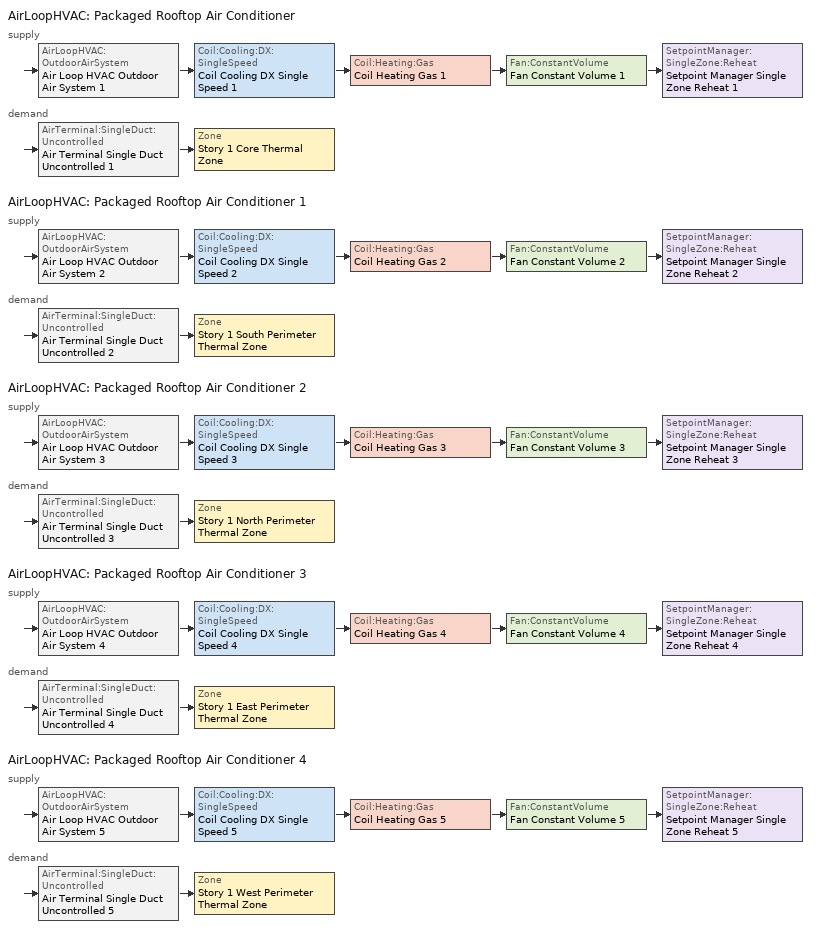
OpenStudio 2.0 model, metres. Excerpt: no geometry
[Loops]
AirLoopHVAC 'Packaged Rooftop Air Conditioner'
 supply: AirLoopHVAC:OutdoorAirSystem 'Air Loop HVAC Outdoor Air System 1' > Coil:Cooling:DX:SingleSpeed 'Coil Cooling DX Single Speed 1' > Coil:Heating:Gas 'Coil Heating Gas 1' > Fan:ConstantVolume 'Fan Constant Volume 1' > SetpointManager:SingleZone:Reheat 'Setpoint Manager Single Zone Reheat 1'
 demand: AirTerminal:SingleDuct:Uncontrolled 'Air Terminal Single Duct Uncontrolled 1' > Zone 'Story 1 Core Thermal Zone'
AirLoopHVAC 'Packaged Rooftop Air Conditioner 1'
 supply: AirLoopHVAC:OutdoorAirSystem 'Air Loop HVAC Outdoor Air System 2' > Coil:Cooling:DX:SingleSpeed 'Coil Cooling DX Single Speed 2' > Coil:Heating:Gas 'Coil Heating Gas 2' > Fan:ConstantVolume 'Fan Constant Volume 2' > SetpointManager:SingleZone:Reheat 'Setpoint Manager Single Zone Reheat 2'
 demand: AirTerminal:SingleDuct:Uncontrolled 'Air Terminal Single Duct Uncontrolled 2' > Zone 'Story 1 South Perimeter Thermal Zone'
AirLoopHVAC 'Packaged Rooftop Air Conditioner 2'
 supply: AirLoopHVAC:OutdoorAirSystem 'Air Loop HVAC Outdoor Air System 3' > Coil:Cooling:DX:SingleSpeed 'Coil Cooling DX Single Speed 3' > Coil:Heating:Gas 'Coil Heating Gas 3' > Fan:ConstantVolume 'Fan Constant Volume 3' > SetpointManager:SingleZone:Reheat 'Setpoint Manager Single Zone Reheat 3'
 demand: AirTerminal:SingleDuct:Uncontrolled 'Air Terminal Single Duct Uncontrolled 3' > Zone 'Story 1 North Perimeter Thermal Zone'
AirLoopHVAC 'Packaged Rooftop Air Conditioner 3'
 supply: AirLoopHVAC:OutdoorAirSystem 'Air Loop HVAC Outdoor Air System 4' > Coil:Cooling:DX:SingleSpeed 'Coil Cooling DX Single Speed 4' > Coil:Heating:Gas 'Coil Heating Gas 4' > Fan:ConstantVolume 'Fan Constant Volume 4' > SetpointManager:SingleZone:Reheat 'Setpoint Manager Single Zone Reheat 4'
 demand: AirTerminal:SingleDuct:Uncontrolled 'Air Terminal Single Duct Uncontrolled 4' > Zone 'Story 1 East Perimeter Thermal Zone'
AirLoopHVAC 'Packaged Rooftop Air Conditioner 4'
 supply: AirLoopHVAC:OutdoorAirSystem 'Air Loop HVAC Outdoor Air System 5' > Coil:Cooling:DX:SingleSpeed 'Coil Cooling DX Single Speed 5' > Coil:Heating:Gas 'Coil Heating Gas 5' > Fan:ConstantVolume 'Fan Constant Volume 5' > SetpointManager:SingleZone:Reheat 'Setpoint Manager Single Zone Reheat 5'
 demand: AirTerminal:SingleDuct:Uncontrolled 'Air Terminal Single Duct Uncontrolled 5' > Zone 'Story 1 West Perimeter Thermal Zone'
[Sizing:Zone] Zone Cooling Design Supply Air Temperature Input Method=SupplyAirTemperature; Zone Cooling Design Supply Air Temperature {C}=14; Zone Cooling Design Supply Air Temperature Difference {deltaC}=11.11; Zone Heating Design Supply Air Temperature Input Method=SupplyAirTemperature; Zone Heating Design Supply Air Temperature {C}=40; Zone Heating Design Supply Air Temperature Difference {deltaC}=11.11; Zone Cooling Design Supply Air Humidity Ratio {kg-H2O/kg-air}=0.0085; Zone Heating Design Supply Air Humidity Ratio {kg-H2O/kg-air}=0.008; Cooling Design Air Flow Method=DesignDay; Heating Design Air Flow Method=DesignDay; Account for Dedicated Outdoor Air System=No; Dedicated Outdoor Air System Control Strategy=NeutralSupplyAir; Dedicated Outdoor Air Low Setpoint Temperature for Design {C}=autosize; Dedicated Outdoor Air High Setpoint Temperature for Design {C}=autosize
Story 1 West Perimeter Thermal Zone; Story 1 South Perimeter Thermal Zone; Story 1 Core Thermal Zone; Story 1 North Perimeter Thermal Zone; Story 1 East Perimeter Thermal Zone
[Zone equipment]
Story 1 West Perimeter Thermal Zone: Air Terminal Single Duct Uncontrolled 5
Story 1 South Perimeter Thermal Zone: Air Terminal Single Duct Uncontrolled 2
Story 1 Core Thermal Zone: Air Terminal Single Duct Uncontrolled 1
Story 1 North Perimeter Thermal Zone: Air Terminal Single Duct Uncontrolled 3
Story 1 East Perimeter Thermal Zone: Air Terminal Single Duct Uncontrolled 4
[AirLoopHVAC] Availability Schedule=Schedule Ruleset 1; Design Supply Air Flow Rate {m3/s}=AutoSize
Name | Availability Manager
Packaged Rooftop Air Conditioner | Availability Manager Night Ventilation 1
Packaged Rooftop Air Conditioner 1 | Availability Manager Night Cycle 1
Packaged Rooftop Air Conditioner 2 | Availability Manager Hybrid Ventilation 1
Packaged Rooftop Air Conditioner 3 | Availability Manager Optimum Start 1
Packaged Rooftop Air Conditioner 4
[Sizing:System] Type of Load to Size On=Sensible; Design Outdoor Air Flow Rate {m3/s}=Autosize; Minimum System Air Flow Ratio=1; Preheat Design Temperature {C}=7; Preheat Design Humidity Ratio {kg-H2O/kg-Air}=0.008; Precool Design Temperature {C}=12.8; Precool Design Humidity Ratio {kg-H2O/kg-Air}=0.008; Central Cooling Design Supply Air Temperature {C}=12.8; Central Heating Design Supply Air Temperature {C}=40; Sizing Option=NonCoincident; 100% Outdoor Air in Cooling=Yes; 100% Outdoor Air in Heating=Yes; Central Cooling Design Supply Air Humidity Ratio {kg-H2O/kg-Air}=0.0085; Central Heating Design Supply Air Humidity Ratio {kg-H2O/kg-Air}=0.008; Cooling Design Air Flow Method=DesignDay; Cooling Design Air Flow Rate {m3/s}=0; Heating Design Air Flow Method=DesignDay; Heating Design Air Flow Rate {m3/s}=0; System Outdoor Air Method=ZoneSum; Zone Maximum Outdoor Air Fraction=1; Cooling Supply Air Flow Rate Per Floor Area {m3/s-m2}=0.00996765; Cooling Fraction of Autosized Cooling Supply Air Flow Rate=1; Cooling Supply Air Flow Rate Per Unit Cooling Capacity {m3/s-W}=3.94755e-05; Heating Supply Air Flow Rate Per Floor Area {m3/s-m2}=0.00996765; Heating Fraction of Autosized Heating Supply Air Flow Rate=1; Heating Fraction of Autosized Cooling Supply Air Flow Rate=1; Heating Supply Air Flow Rate Per Unit Heating Capacity {m3/s-W}=3.15882e-05; Cooling Design Capacity Method=CoolingDesignCapacity; Cooling Design Capacity {W}=autosize; Cooling Design Capacity Per Floor Area {W/m2}=234.7; Fraction of Autosized Cooling Design Capacity=1; Heating Design Capacity Method=HeatingDesignCapacity; Heating Design Capacity {W}=autosize; Heating Design Capacity Per Floor Area {W/m2}=157; Fraction of Autosized Heating Design Capacity=1; Central Cooling Capacity Control Method=OnOff
Packaged Rooftop Air Conditioner; Packaged Rooftop Air Conditioner 1; Packaged Rooftop Air Conditioner 2; Packaged Rooftop Air Conditioner 3; Packaged Rooftop Air Conditioner 4
[Fan:ConstantVolume] Availability Schedule=Always On Discrete; Pressure Rise {Pa}=500; Maximum Flow Rate {m3/s}=AutoSize
Fan Constant Volume 1; Fan Constant Volume 2; Fan Constant Volume 3; Fan Constant Volume 4; Fan Constant Volume 5
[Coil:Heating:Gas] Availability Schedule=Always On Discrete; Gas Burner Efficiency=0.8; Nominal Capacity {W}=AutoSize; Parasitic Electric Load {W}=0; Parasitic Gas Load {W}=0
Coil Heating Gas 1; Coil Heating Gas 2; Coil Heating Gas 3; Coil Heating Gas 4; Coil Heating Gas 5
[Coil:Cooling:DX:SingleSpeed] Availability Schedule=Always On Discrete; Rated Total Cooling Capacity {W}=autosize; Rated Sensible Heat Ratio=autosize; Rated COP {W/W}=3; Rated Air Flow Rate {m3/s}=autosize; Rated Evaporator Fan Power Per Volume Flow Rate {W/(m3/s)}=773.3; Condenser Type=AirCooled; Evaporative Condenser Effectiveness=0; Evaporative Condenser Air Flow Rate {m3/s}=Autosize; Evaporative Condenser Pump Rated Power Consumption {W}=Autosize; Crankcase Heater Capacity {W}=0; Maximum Outdoor Dry-Bulb Temperature for Crankcase Heater Operation {C}=0; Basin Heater Capacity {W/K}=0; Basin Heater Setpoint Temperature {C}=10
Name | Total Cooling Capacity Function of Temperature Curve | Total Cooling Capacity Function of Flow Fraction Curve | Energy Input Ratio Function of Temperature Curve | Energy Input Ratio Function of Flow Fraction Curve | Part Load Fraction Correlation Curve
Coil Cooling DX Single Speed 1 | Curve Biquadratic 1 | Curve Quadratic 1 | Curve Biquadratic 2 | Curve Quadratic 2 | Curve Quadratic 3
Coil Cooling DX Single Speed 2 | Curve Biquadratic 3 | Curve Quadratic 4 | Curve Biquadratic 4 | Curve Quadratic 5 | Curve Quadratic 6
Coil Cooling DX Single Speed 3 | Curve Biquadratic 5 | Curve Quadratic 7 | Curve Biquadratic 6 | Curve Quadratic 8 | Curve Quadratic 9
Coil Cooling DX Single Speed 4 | Curve Biquadratic 7 | Curve Quadratic 10 | Curve Biquadratic 8 | Curve Quadratic 11 | Curve Quadratic 12
Coil Cooling DX Single Speed 5 | Curve Biquadratic 9 | Curve Quadratic 13 | Curve Biquadratic 10 | Curve Quadratic 14 | Curve Quadratic 15
[SetpointManager:SingleZone:Reheat] Minimum Supply Air Temperature {C}=14; Maximum Supply Air Temperature {C}=40
Name | Control Zone
Setpoint Manager Single Zone Reheat 1 | Story 1 Core Thermal Zone
Setpoint Manager Single Zone Reheat 2 | Story 1 South Perimeter Thermal Zone
Setpoint Manager Single Zone Reheat 3 | Story 1 North Perimeter Thermal Zone
Setpoint Manager Single Zone Reheat 4 | Story 1 East Perimeter Thermal Zone
Setpoint Manager Single Zone Reheat 5 | Story 1 West Perimeter Thermal Zone
[Controller:OutdoorAir] Minimum Outdoor Air Flow Rate {m3/s}=0; Maximum Outdoor Air Flow Rate {m3/s}=Autosize; Economizer Control Type=NoEconomizer; Economizer Control Action Type=ModulateFlow; Economizer Maximum Limit Dry-Bulb Temperature {C}=28; Economizer Maximum Limit Enthalpy {J/kg}=64000; Economizer Minimum Limit Dry-Bulb Temperature {C}=-100; Lockout Type=NoLockout; Minimum Limit Type=FixedMinimum; High Humidity Control=No; Heat Recovery Bypass Control Type=BypassWhenWithinEconomizerLimits
Name | Controller Mechanical Ventilation
Controller Outdoor Air 1 | Controller Mechanical Ventilation 1
Controller Outdoor Air 2 | Controller Mechanical Ventilation 2
Controller Outdoor Air 3 | Controller Mechanical Ventilation 3
Controller Outdoor Air 4 | Controller Mechanical Ventilation 4
Controller Outdoor Air 5 | Controller Mechanical Ventilation 5
[Controller:MechanicalVentilation] Availability Schedule=Always On Discrete; System Outdoor Air Method=ZoneSum
Controller Mechanical Ventilation 1; Controller Mechanical Ventilation 2; Controller Mechanical Ventilation 3; Controller Mechanical Ventilation 4; Controller Mechanical Ventilation 5
[AirLoopHVAC:OutdoorAirSystem]
Name | Controller
Air Loop HVAC Outdoor Air System 1 | Controller Outdoor Air 1
Air Loop HVAC Outdoor Air System 2 | Controller Outdoor Air 2
Air Loop HVAC Outdoor Air System 3 | Controller Outdoor Air 3
Air Loop HVAC Outdoor Air System 4 | Controller Outdoor Air 4
Air Loop HVAC Outdoor Air System 5 | Controller Outdoor Air 5
[AirTerminal:SingleDuct:Uncontrolled] Availability Schedule=Always On Discrete; Maximum Air Flow Rate {m3/s}=AutoSize
Air Terminal Single Duct Uncontrolled 1; Air Terminal Single Duct Uncontrolled 2; Air Terminal Single Duct Uncontrolled 3; Air Terminal Single Duct Uncontrolled 4; Air Terminal Single Duct Uncontrolled 5
[AvailabilityManager:NightVentilation]
Availability Manager Night Ventilation 1: Applicability Schedule=Always On Discrete; Ventilation Temperature Schedule=Schedule Ruleset 2; Ventilation Temperature Difference {deltaC}=2; Ventilation Temperature Low Limit {C}=15; Night Venting Flow Fraction=0.333
[AvailabilityManager:OptimumStart]
Availability Manager Optimum Start 1: Applicability Schedule=Always On Discrete; Control Type=MaximumofZoneList; Maximum Value for Optimum Start Time {hr}=6; Control Algorithm=AdaptiveTemperatureGradient; Constant Temperature Gradient during Cooling {deltaC/hr}=3; Constant Temperature Gradient during Heating {deltaC/hr}=3; Initial Temperature Gradient during Cooling {deltaC/hr}=2; Initial Temperature Gradient during Heating {deltaC/hr}=2; Constant Start Time {hr}=2; Number of Previous Days {days}=3
[AvailabilityManager:HybridVentilation]
Availability Manager Hybrid Ventilation 1: Ventilation Control Mode Schedule=Schedule Ruleset 3; Use Weather File Rain Indicators=Yes; Maximum Wind Speed {m/s}=40; Minimum Outdoor Temperature {C}=20; Maximum Outdoor Temperature {C}=30; Minimum Outdoor Enthalpy {J/kg}=20000; Maximum Outdoor Enthalpy {J/kg}=30000; Minimum Outdoor Dewpoint {C}=15; Maximum Outdoor Dewpoint {C}=30; Minimum Outdoor Ventilation Air Schedule=Schedule Ruleset 4
[AvailabilityManager:NightCycle]
Availability Manager Night Cycle 1: Control Type=CycleOnAny; Thermostat Tolerance {deltaC}=1; Cycling Run Time {s}=3600
[Schedule:Constant]
Always On Discrete: Value=1
[Curve:Biquadratic] Minimum Value of x=17; Maximum Value of x=22; Minimum Value of y=13; Maximum Value of y=46
Name | Coefficient1 Constant | Coefficient2 x | Coefficient3 x**2 | Coefficient4 y | Coefficient5 y**2 | Coefficient6 x*y
Curve Biquadratic 1; Curve Biquadratic 3; Curve Biquadratic 5; Curve Biquadratic 7; Curve Biquadratic 9 | 0.942588 | 0.00954335 | 0.00068377 | -0.0110427 | 5.249e-06 | -9.72e-06
Curve Biquadratic 2; Curve Biquadratic 4; Curve Biquadratic 6; Curve Biquadratic 8; Curve Biquadratic 10 | 0.342414 | 0.034885 | -0.0006237 | 0.00497722 | 0.000437951 | -0.000728028
[Curve:Quadratic]
Name | Coefficient1 Constant | Coefficient2 x | Coefficient3 x**2 | Minimum Value of x | Maximum Value of x
Curve Quadratic 1; Curve Quadratic 4; Curve Quadratic 7; Curve Quadratic 10; Curve Quadratic 13 | 0.8 | 0.2 | 0 | 0.5 | 1.5
Curve Quadratic 2; Curve Quadratic 5; Curve Quadratic 8; Curve Quadratic 11; Curve Quadratic 14 | 1.1552 | -0.1808 | 0.0256 | 0.5 | 1.5
Curve Quadratic 3; Curve Quadratic 6; Curve Quadratic 9; Curve Quadratic 12; Curve Quadratic 15 | 0.85 | 0.15 | 0 | 0 | 1
[Schedule:Ruleset]
Name | Default Day Schedule
Schedule Ruleset 1 | Schedule Day 1
Schedule Ruleset 2 | Schedule Day 2
Schedule Ruleset 3 | Schedule Day 3
Schedule Ruleset 4 | Schedule Day 4
[Schedule:Day]
Schedule Day 1: 6, 0, 0, 22, 0, 1, 24, 0, 0
Schedule Day 2: 24, 0, 18
Schedule Day 3: 24, 0, 1
Schedule Day 4: 24, 0, 0
